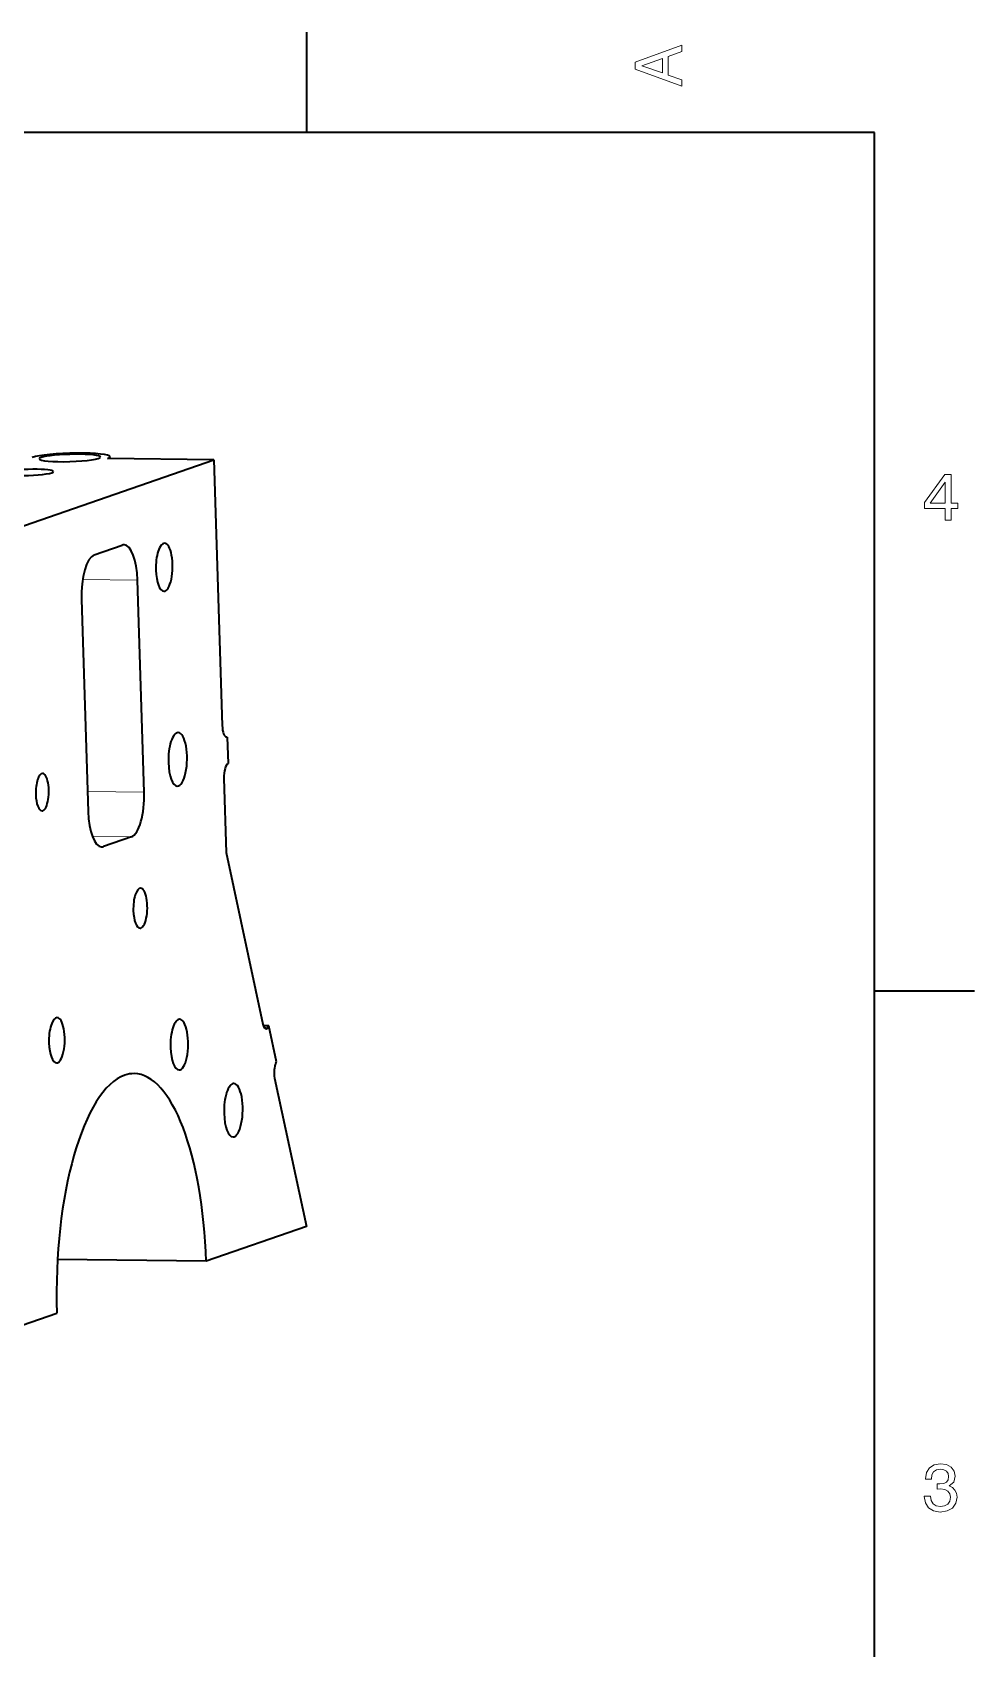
# Model space of a CAD drawing. Extents: x 0 to 420, y 0 to 297.
# Drawn here: x 346.9 to 417.5, y 173.4 to 294.5 of the extents above; entities that cross this region are included whole.
import ezdxf

# ---------------------------------------------------------------- set-up
doc = ezdxf.new("R2010")
doc.units = 0

msp = doc.modelspace()

# ---------------------------------------------------------------- linework, layer by layer
at = {"color": 7, "lineweight": 35, "ltscale": 0.1875}
for p, q in [((367.5, 287), (367.5, 294.5)), ((410, 222.7), (417.5, 222.7))]:
    msp.add_line(p, q, dxfattribs=at)
at = {"color": 7, "lineweight": 35}
for p, q in [((410, 287), (10, 287)), ((410, 10), (410, 287))]:
    msp.add_line(p, q, dxfattribs=at)
at = {"color": 7, "lineweight": 35, "ltscale": 0.003327}
msp.add_line((352.76, 262.58), (352.75, 262.71), dxfattribs=at)
at = {"color": 7, "lineweight": 35, "ltscale": 0.425165}
msp.add_line((344.46, 256.91), (360.53, 262.48), dxfattribs=at)
at = {"color": 7, "lineweight": 35, "ltscale": 0.199252}
msp.add_line((360.53, 262.48), (352.56, 262.58), dxfattribs=at)
at = {"color": 7, "lineweight": 35, "ltscale": 0.497473}
msp.add_line((360.53, 262.48), (361.16, 242.59), dxfattribs=at)
at = {"color": 7, "lineweight": 35, "ltscale": 0.055456}
for p, q in [((351.58, 255.36), (353.67, 256.09)), ((354.36, 234.25), (352.27, 233.52))]:
    msp.add_line(p, q, dxfattribs=at)
at = {"color": 7, "lineweight": 13, "ltscale": 0.102595}
msp.add_line((354.81, 253.47), (350.71, 253.52), dxfattribs=at)
at = {"color": 7, "lineweight": 35, "ltscale": 0.397226}
for p, q in [((355.32, 237.59), (354.81, 253.47)), ((350.62, 252.02), (351.12, 236.14))]:
    msp.add_line(p, q, dxfattribs=at)
at = {"color": 7, "lineweight": 35, "ltscale": 0.0022}
msp.add_line((361.54, 241.72), (361.45, 241.72), dxfattribs=at)
at = {"color": 7, "lineweight": 35, "ltscale": 0.049653}
msp.add_line((361.54, 241.72), (361.6, 239.73), dxfattribs=at)
at = {"color": 7, "lineweight": 35, "ltscale": 0.138799}
msp.add_line((361.29, 238.62), (361.46, 233.07), dxfattribs=at)
at = {"color": 7, "lineweight": 13, "ltscale": 0.105994}
msp.add_line((355.32, 237.59), (351.08, 237.65), dxfattribs=at)
at = {"color": 7, "lineweight": 13, "ltscale": 0.073115}
msp.add_line((354.36, 234.25), (351.44, 234.29), dxfattribs=at)
at = {"color": 7, "lineweight": 13, "ltscale": 0.006601}
msp.add_line((352.27, 233.52), (352, 233.53), dxfattribs=at)
at = {"color": 7, "lineweight": 35, "ltscale": 0.328678}
msp.add_line((361.46, 233.07), (364.21, 220.21), dxfattribs=at)
at = {"color": 7, "lineweight": 35, "ltscale": 0.010268}
msp.add_line((364.66, 220.08), (364.25, 220.09), dxfattribs=at)
at = {"color": 7, "lineweight": 13, "ltscale": 0.007626}
msp.add_line((364.6, 219.97), (364.29, 219.98), dxfattribs=at)
at = {"color": 7, "lineweight": 35, "ltscale": 0.003091}
msp.add_line((364.6, 219.97), (364.66, 220.08), dxfattribs=at)
at = {"color": 7, "lineweight": 35, "ltscale": 0.068842}
msp.add_line((365.23, 217.39), (364.66, 220.08), dxfattribs=at)
at = {"color": 7, "lineweight": 35, "ltscale": 0.003092}
msp.add_line((365.17, 217.28), (365.23, 217.39), dxfattribs=at)
at = {"color": 7, "lineweight": 35, "ltscale": 0.284541}
msp.add_line((365.08, 216.18), (367.46, 205.05), dxfattribs=at)
at = {"color": 7, "lineweight": 35, "ltscale": 0.198377}
msp.add_line((367.46, 205.05), (359.96, 202.45), dxfattribs=at)
at = {"color": 7, "lineweight": 35, "ltscale": 0.278195}
msp.add_line((359.96, 202.45), (348.83, 202.59), dxfattribs=at)
at = {"color": 7, "lineweight": 35, "ltscale": 0.198378}
msp.add_line((341.28, 195.97), (348.78, 198.57), dxfattribs=at)
at = {"color": 7, "lineweight": 13}
for points in [[(395.58, 290.47), (395.58, 290.93), (394.55, 291.3), (394.55, 292.7), (395.58, 293.06), (395.58, 293.54), (392.08, 292.26), (392.08, 291.74)], [(394.13, 291.46), (392.58, 292), (394.13, 292.54)], [(415.28, 257.97), (415.73, 257.97), (415.73, 258.83), (416.23, 258.83), (416.23, 259.24), (415.73, 259.24), (415.73, 261.39), (415.27, 261.39), (413.74, 259.28), (413.74, 258.83), (415.28, 258.83)], [(414.16, 259.24), (415.28, 260.81), (415.28, 259.24)], [(413.73, 184.87), (413.73, 184.83), (413.81, 184.35), (414.05, 183.98), (414.42, 183.75), (414.91, 183.67), (415.44, 183.75), (415.83, 183.97), (416.08, 184.33), (416.18, 184.78), (416.13, 185.08), (416.02, 185.32), (415.84, 185.51), (415.6, 185.64), (415.93, 185.92), (416.04, 186.35), (415.97, 186.74), (415.75, 187.04), (415.4, 187.23), (414.91, 187.29), (414.46, 187.21), (414.11, 186.99), (413.89, 186.64), (413.81, 186.17), (413.81, 186.13), (414.26, 186.13), (414.3, 186.45), (414.43, 186.69), (414.64, 186.83), (414.94, 186.88), (415.2, 186.84), (415.39, 186.73), (415.51, 186.56), (415.55, 186.33), (415.51, 186.08), (415.39, 185.92), (415.18, 185.81), (414.89, 185.78), (414.69, 185.79), (414.69, 185.39), (414.94, 185.4), (415.26, 185.36), (415.49, 185.23), (415.64, 185.04), (415.69, 184.78), (415.63, 184.49), (415.48, 184.27), (415.25, 184.13), (414.94, 184.09), (414.63, 184.14), (414.39, 184.29), (414.25, 184.53), (414.19, 184.87)]]:
    msp.add_lwpolyline(points, close=True, dxfattribs=at)
at = {"color": 7, "lineweight": 35}
for centre, major_axis, ratio, start_param, end_param in [((349.75, 262.62), (3, 0.09), 0.117569, 0, 2.780855), ((349.75, 262.62), (2.3, 0.07), 0.117569, 0, 2.780855), ((349.75, 262.62), (3, 0.09), 0.117569, 5.922448, 6.283185), ((346.64, 261.54), (1.9, 0.06), 0.117569, 3.141593, 6.283185), ((346.64, 261.54), (1.9, 0.06), 0.117569, 0, 2.780855), ((349.75, 262.62), (2.3, 0.07), 0.117569, 3.141593, 6.283185), ((349.75, 262.62), (2.3, 0.07), 0.117569, 2.780855, 3.141593), ((353.77, 253.11), (-0.04, -3), 0.350517, 3.141675, 3.267458), ((353.77, 253.11), (-0.04, -3), 0.350517, 1.696662, 3.141675), ((356.82, 254.44), (-0.02, -1.8), 0.350517, 3.141675, 4.838254), ((356.82, 254.44), (-0.02, -1.8), 0.350517, 0.000082, 3.141675), ((351.67, 252.38), (-0.04, -3), 0.350517, 3.267458, 4.838254), ((356.82, 254.44), (-0.02, -1.8), 0.350517, 4.838254, 6.283267), ((361.51, 242.71), (-0.013, -1), 0.350517, 4.838254, 6.283267), ((357.83, 240.05), (-0.03, -2), 0.350517, 3.141675, 4.838254), ((357.83, 240.05), (-0.03, -2), 0.350517, 0.000082, 3.141675), ((361.51, 242.71), (-0.013, -1), 0.350517, 0.000082, 0.125865), ((357.83, 240.05), (-0.03, -2), 0.350517, 4.838254, 6.283267), ((361.64, 238.74), (-0.013, -1), 0.350517, 3.267458, 4.838254), ((347.69, 237.59), (-0.02, -1.4), 0.350517, 3.141675, 4.838254), ((347.69, 237.59), (-0.02, -1.4), 0.350517, 0.000082, 3.141675), ((347.69, 237.59), (-0.02, -1.4), 0.350517, 4.838254, 6.283267), ((354.27, 237.23), (-0.04, -3), 0.350517, 0.125865, 1.696662), ((352.17, 236.5), (-0.04, -3), 0.350517, 4.838254, 6.283267), ((352.17, 236.5), (-0.04, -3), 0.350517, 0.000082, 0.125865), ((355.03, 228.9), (-0.02, -1.5), 0.350517, 3.141675, 4.838254), ((355.03, 228.9), (-0.02, -1.5), 0.350517, 0.000082, 3.141675), ((355.03, 228.9), (-0.02, -1.5), 0.350517, 4.838254, 6.283267), ((348.78, 219.01), (-0.02, -1.7), 0.350517, 3.141675, 4.838254), ((348.78, 219.01), (-0.02, -1.7), 0.350517, 0.000082, 3.141675), ((357.95, 218.68), (-0.02, -1.9), 0.350517, 3.141675, 4.838254), ((357.95, 218.68), (-0.02, -1.9), 0.350517, 0.000082, 3.141675), ((364.45, 220.65), (-0.01, -0.8), 0.350517, 5.287482, 6.283257), ((364.45, 220.65), (-0.01, -0.8), 0.350517, 0.000072, 0.575093), ((348.78, 219.01), (-0.02, -1.7), 0.350517, 4.838254, 6.283267), ((357.95, 218.68), (-0.02, -1.9), 0.350517, 4.838254, 6.283267), ((365.32, 216.61), (-0.01, -0.8), 0.350517, 3.716686, 5.287482), ((354.37, 200.51), (-0.2, -16), 0.350517, 3.267458, 4.838254), ((354.37, 200.51), (0.2, 16), 0.350517, 6.283171, 6.409051), ((354.37, 200.51), (0.2, 16), 0.350517, 4.838254, 6.283171), ((362, 213.77), (-0.03, -2), 0.350517, 3.141675, 4.838254), ((362, 213.77), (-0.03, -2), 0.350517, 0.000082, 3.141675), ((362, 213.77), (-0.03, -2), 0.350517, 4.838254, 6.283267)]:
    msp.add_ellipse(centre, major_axis=major_axis, ratio=ratio, start_param=start_param, end_param=end_param, dxfattribs=at)

doc.saveas('drawing.dxf')
